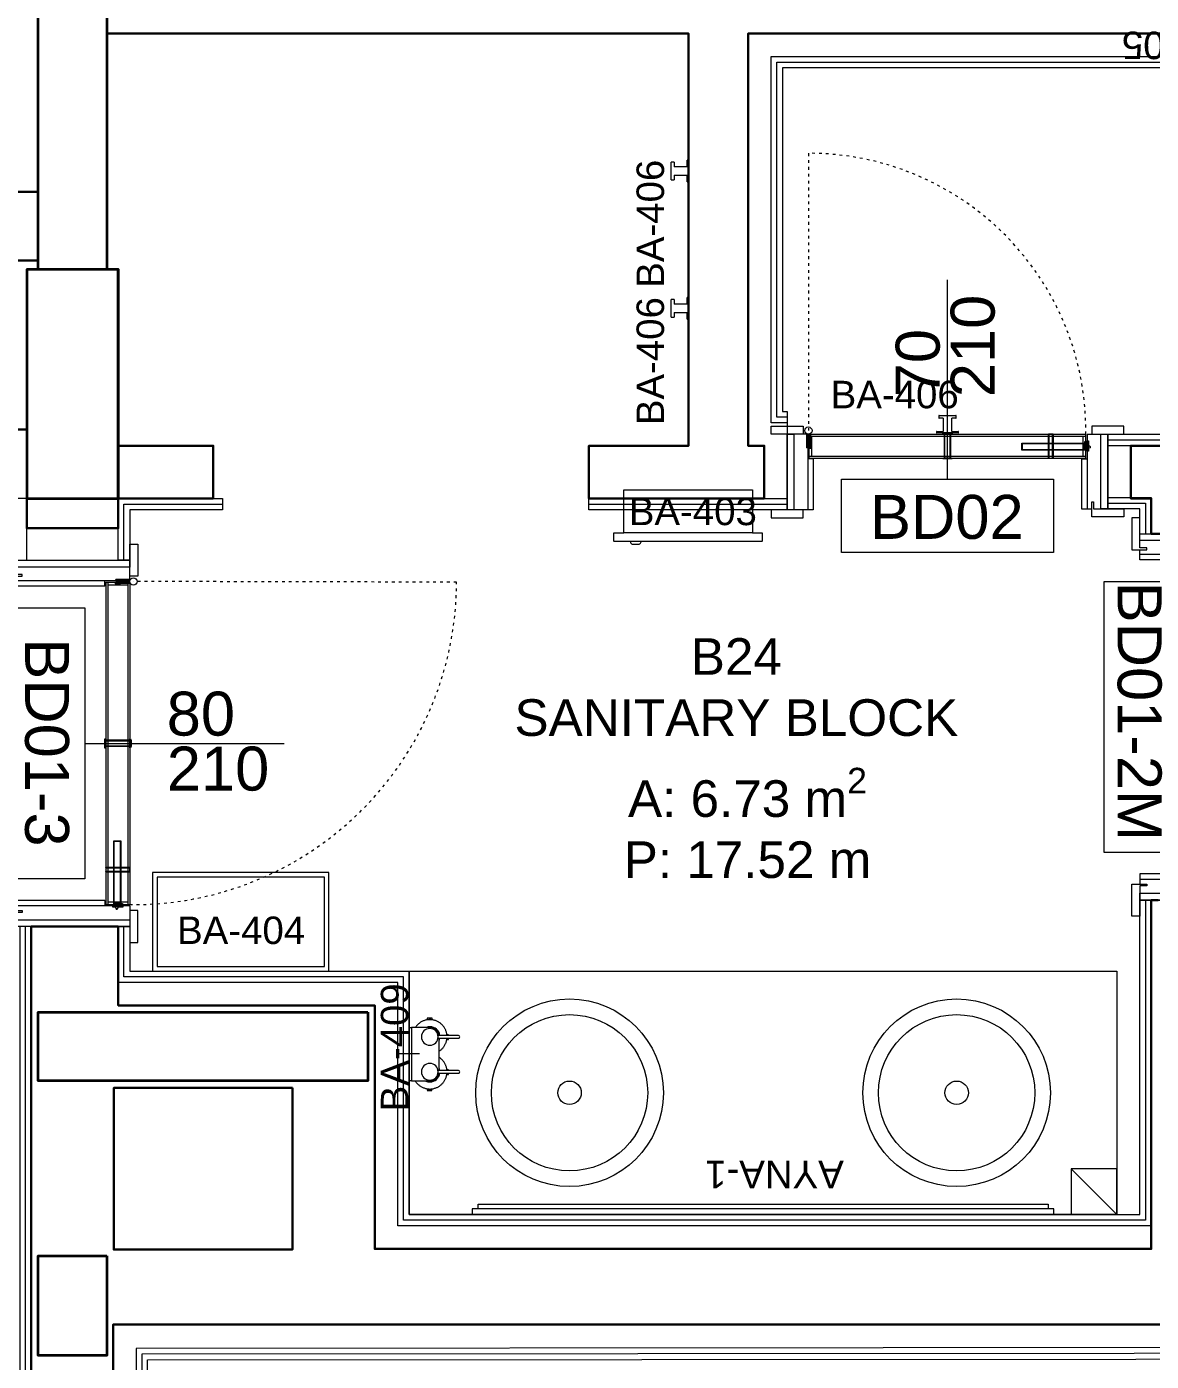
# Model space of a CAD drawing. Header units: centimetres. Extents: x 118932 to 154602, y -32682 to -23521.
# Drawn here: x 129452.3 to 129697.8, y -30364.8 to -30073.3 of the extents above; entities that cross this region are included whole.
import ezdxf

# ---------------------------------------------------------------- set-up
doc = ezdxf.new("R2010")
doc.units = ezdxf.units.CM
doc.header["$LTSCALE"] = 50
doc.header["$MEASUREMENT"] = 0
doc.linetypes.add('ACAD_ISO03W100', pattern=[30, 12, -18])
doc.linetypes.add('Dash', pattern=[6.35, 3.175, -3.175])
for name, color, linetype, lineweight, true_color in [('GEN_00_BL_Yazı', 7, 'Continuous', 0, 0x4f5250), ('GEN_00_BL_Ölçü Dış', 7, 'Continuous', 5, 0x766a5e), ('GEN_01_TA_Kolon', 7, 'Continuous', 35, 0xd05d28), ('GEN_02_TF_Islak Hacim', 7, 'Continuous', 5, 0x007cb0), ('GEN_02_TF_Kapı', 7, 'Continuous', 9, 0x4a3526), ('GEN_02_TF_Mobilya', 7, 'Continuous', 5, 0x745e3d), ('GEN_05_ML_Ahşap', 7, 'Continuous', 9, 0x745e3d), ('GEN_05_ML_Alçıpan_giydirme', 7, 'Continuous', 18, 0x7ebab5), ('GEN_06_GR_İnce', 7, 'Continuous', 13, 0xb0b0a9), ('KALACAK DUVARLAR', 7, 'Continuous', 30, 0x005387)]:
    doc.layers.add(name, color=color, linetype=linetype, lineweight=lineweight, true_color=true_color)
doc.styles.add('ARIAL', font='arial.ttf')
doc.styles.add('arial_1_18', font='arial.ttf', dxfattribs={"height": 0.2})
doc.styles.add('Arial_6', font='arial.ttf', dxfattribs={"height": 59.5325})

# ---------------------------------------------------------------- blocks, each defined once
blk = doc.blocks.new('LEVEL -1_B BLOK_KOLON')
at = {"layer": 'GEN_01_TA_Kolon', "flags": 128}
for points, elevation in [([(55336.92, 7536.18), (55336.92, 7365.18), (55321.92, 7365.18), (55321.92, 7536.18)], 0), ([(55339.41, 7315.18), (55339.41, 7365.18), (55319.41, 7365.18), (55319.41, 7315.18), (55339.41, 7315.18), (55339.41, 7365.18), (55319.41, 7365.18), (55319.41, 7315.18)], 0), ([(55339.42, 7315.18), (55339.42, 7365.18), (55319.42, 7365.18), (55319.42, 7315.18)], 0), ([(55393.91, 7202.97), (55393.91, 7187.97), (55321.91, 7187.97), (55321.91, 7202.97)], 0), ([(55336.91, 7149.81), (55336.89, 7128.01), (55321.91, 7128.01), (55321.91, 7149.81)], -0.19)]:
    blk.add_lwpolyline(points, close=True, dxfattribs=dict(at, elevation=elevation))
blk = doc.blocks.new('PP_Level-1_Bblok_YeniDuvarlar')
at = {"layer": 'GEN_05_ML_Alçıpan_giydirme', "elevation": 0}
for points in [[(2421.54, 512.71), (2418.04, 512.71), (2418.04, 592.71), (2584.04, 592.71), (2584.04, 507.7), (2491.54, 507.7)], [(2275.54, 402.7), (2278.04, 402.7), (2278.04, 393), (2339.04, 393), (2339.04, 339.84), (2498.54, 339.84), (2498.54, 408.49), (2516.54, 408.49)], [(2516.54, 488.3), (2498.54, 488.49), (2498.54, 493.91), (2491.54, 493.91), (2491.54, 510.2), (2581.54, 510.2)], [(2581.54, 590.21), (2420.54, 590.21), (2420.54, 515.21), (2421.54, 515.21), (2421.54, 493.71), (2378.29, 493.71), (2378.29, 496.21)], [(2421.54, 513.96), (2419.29, 513.96), (2419.29, 591.46), (2582.79, 591.46), (2582.79, 508.95), (2491.54, 508.95)], [(2255.55, 482.7), (2255.55, 496.21), (1562.06, 496.21), (1562.06, 441.23), (1457.07, 441.24), (1457.07, 494.71), (1340.54, 494.71)], [(2298.29, 496.21), (2298.29, 493.71), (2278.04, 493.71), (2278.04, 482.7), (2275.54, 482.7)], [(2275.54, 482.7), (2275.54, 496.21), (2298.29, 496.21)], [(2378.29, 496.21), (2421.54, 496.21)], [(2491.54, 496.41), (2501.04, 496.41), (2501.04, 488.49)], [(2276.79, 482.7), (2276.79, 494.96), (2298.29, 494.96)], [(2378.29, 494.96), (2421.54, 494.96)], [(2491.54, 495.16), (2499.79, 495.16), (2499.79, 488.49)], [(2501.04, 408.49), (2501.04, 337.34), (2336.54, 337.34), (2336.54, 390.5), (2275.54, 390.5), (2275.54, 402.7)], [(2499.79, 408.49), (2499.79, 338.59), (2337.79, 338.59), (2337.79, 391.75), (2276.79, 391.75), (2276.79, 402.7)], [(2256.54, 402.7), (2254.04, 402.7), (2254.04, 180.75), (2281.99, 180.75), (2281.95, 308.07), (2605.55, 308.34)], [(2605.55, 309.59), (2280.7, 309.32), (2280.74, 182), (2255.29, 182), (2255.29, 402.7)], [(2605.55, 310.84), (2279.45, 310.57), (2279.49, 183.25), (2256.54, 183.25), (2256.54, 402.7)]]:
    blk.add_lwpolyline(points, dxfattribs=at)
blk = doc.blocks.new('KALACAK DUVALAR LEVEL -1 B BLOK')
at = {"layer": 'KALACAK DUVARLAR', "flags": 128}
for points in [[(516.57, 320.98), (643.56, 320.98), (643.56, 230.98), (621.81, 230.98), (621.81, 219.48), (657.45, 219.48), (660.06, 219.48), (660.06, 230.98), (657.45, 230.98), (656.56, 230.98), (656.56, 320.98), (847.56, 320.98), (847.56, 315.98), (862.56, 315.98), (862.56, 322.48)], [(847.56, 235.98), (847.56, 230.98), (743.67, 230.98), (740.06, 230.98), (740.06, 219.48), (743.67, 219.48), (744.56, 219.48), (744.56, 217.59), (744.56, 211.77), (757.56, 211.77), (757.56, 217.59), (757.56, 219.48), (847.56, 219.48)], [(519.06, 230.98), (539.81, 230.98), (539.81, 219.48), (519.06, 219.48), (519.06, 212.98), (499.07, 212.98), (499.07, 219.48)], [(746.06, 131.77), (744.56, 131.77), (744.56, 129.87), (744.56, 55.61), (575.06, 55.61), (575.06, 108.77), (519.06, 108.77), (519.06, 125.98), (500.06, 125.98), (500.06, 118.87), (500.06, 12.21), (500.11, -43.48), (518.04, -43.48), (517.97, 39.11), (849.06, 39.11)]]:
    blk.add_lwpolyline(points, dxfattribs=at)
at = {"layer": 'KALACAK DUVARLAR'}
for points in [[(479.28, 286.46), (501.57, 286.46)], [(499.07, 234.56), (409.36, 234.56), (409.36, 271.46), (501.57, 271.46)]]:
    blk.add_lwpolyline(points, dxfattribs=at)
blk.add_lwpolyline([(557.06, 90.77), (518.06, 90.77), (518.06, 55.47), (557.06, 55.47)], close=True, dxfattribs=at)
blk = doc.blocks.new('BA 403')
at = {"layer": 'GEN_02_TF_Islak Hacim'}
for p, q in [((-11.27, -1.56), (-11.27, 2.06)), ((-11.19, 2.14), (-9.37, 2.14)), ((-9.37, 2.14), (-9.37, 0)), ((-11.91, -3.34), (-11.91, -1.91)), ((-11.27, -3.69), (-11.27, -1.56)), ((-9.37, -28.1), (-9.37, 0)), ((-11.27, -30.16), (-11.27, -3.69)), ((-9.37, -28.1), (-9.37, -30.24)), ((-9.37, -30.24), (-11.19, -30.24))]:
    blk.add_line(p, q, dxfattribs=at)
at = {"layer": 'GEN_02_TF_Islak Hacim', "linetype": 'Dash', "lineweight": 5}
for p, q in [((-9.37, 0), (0, 0)), ((0, 0), (0, -28.1)), ((0, -28.1), (-9.37, -28.1))]:
    blk.add_line(p, q, dxfattribs=at)
at = {"layer": 'GEN_02_TF_Islak Hacim'}
for centre, radius, start, end in [((-11.19, 2.06), 0.0813, 90, 180), ((-11.83, -1.91), 0.08, 114.0212, 180), ((-11.29, -2.08), 0.614, 97.2939, 157.3604), ((-11.36, -1.56), 0.0879, 0, 97.2939), ((-11.83, -3.34), 0.08, 180, 245.9788), ((-11.29, -3.17), 0.614, 202.6396, 262.7061), ((-11.36, -3.69), 0.0879, 262.7061, 0), ((-11.19, -30.16), 0.0813, 180, 270)]:
    blk.add_arc(centre, radius, start, end, dxfattribs=at)
at = {"layer": 'GEN_00_BL_Yazı', "insert": (-1.72, -1.12), "char_height": 6, "width": 26.5421, "attachment_point": 1, "rotation": 270, "style": 'Arial_6'}
blk.add_mtext('BA-403', dxfattribs=at)
blk = doc.blocks.new('BA 406 HOOK')
at = {"layer": 'GEN_02_TF_Islak Hacim'}
for p, q in [((-2.38, 0), (-2.38, -0.32)), ((-2.38, 0), (2.38, 0)), ((-2.3, 0), (-2.38, 0)), ((2.38, 0), (2.3, 0)), ((2.38, -0.32), (2.38, 0)), ((-2.38, -0.32), (-2.3, -0.32)), ((-0.92, -0.32), (-2.38, -0.32)), ((-0.92, -0.32), (-0.92, -3.19)), ((0.92, -3.19), (0.92, -0.32)), ((2.38, -0.32), (0.92, -0.32)), ((2.3, -0.32), (2.38, -0.32)), ((-1.91, -3.19), (-1.91, -3.81)), ((-1.91, -3.19), (-0.92, -3.19)), ((-1.84, -3.19), (-1.91, -3.19)), ((-1.91, -3.81), (-1.84, -3.81)), ((1.9, -3.81), (-1.91, -3.81)), ((0.92, -3.19), (1.9, -3.19)), ((1.9, -3.19), (1.84, -3.19)), ((1.84, -3.81), (1.9, -3.81)), ((1.9, -3.81), (1.9, -3.19))]:
    blk.add_line(p, q, dxfattribs=at)
at = {"layer": 'GEN_00_BL_Yazı', "insert": (25.5, -11.38), "char_height": 6, "width": 26.5421, "attachment_point": 1, "rotation": 180, "style": 'Arial_6'}
blk.add_mtext('BA-406', dxfattribs=at)
blk = doc.blocks.new('BA 405 - BAG DISPANSER')
at = {"layer": 'GEN_02_TF_Islak Hacim'}
blk.add_hatch(color=256, dxfattribs=at).paths.add_polyline_path([(59602.97, -31835.91), (59602.97, -31835.47), (59593.41, -31835.47), (59593.41, -31835.91)])
at = {"layer": 'GEN_00_BL_Yazı'}
blk.add_line((59597.32, -31832.96), (59597.32, -31835.65), dxfattribs=at)
at = {"layer": 'GEN_02_TF_Islak Hacim'}
for p, q in [((59593.41, -31835.91), (59593.41, -31835.47)), ((59602.97, -31835.91), (59593.41, -31835.91)), ((59602.97, -31835.47), (59602.97, -31835.91))]:
    blk.add_line(p, q, dxfattribs=at)
at = {"layer": 'GEN_00_BL_Yazı', "insert": (59609.21, -31833.56), "char_height": 6, "width": 26.5421, "attachment_point": 1, "rotation": 180, "style": 'Arial_6'}
blk.add_mtext('BA-405', dxfattribs=at)
blk = doc.blocks.new('02_Niv-1_dwg_A$C0AB8002B-15425198-LEVEL 0  - OVERALL')
at = {"layer": 'GEN_02_TF_Islak Hacim'}
for radius in [240, 200, 30]:
    blk.add_circle((0, 0), radius, dxfattribs=at)
blk = doc.blocks.new('ikili sbn')
at = {"layer": 'GEN_00_BL_Yazı'}
blk.add_line((-5.76, -1.77), (-5.76, 3.38), dxfattribs=at)
at = {"layer": 'GEN_02_TF_Islak Hacim'}
for p, q in [((-11.7, 0.01), (-11.7, -4.02)), ((0, -4.01), (0, 0.01)), ((-13.28, -2.88), (-13.32, -3.03)), ((-13.23, -2.74), (-13.28, -2.88)), ((-13.18, -2.6), (-13.23, -2.74)), ((-13.12, -2.46), (-13.18, -2.6)), ((-13.06, -2.33), (-13.12, -2.46)), ((-12.99, -2.19), (-13.06, -2.33)), ((-12.91, -2.06), (-12.99, -2.19)), ((-12.83, -1.94), (-12.91, -2.06)), ((-12.75, -1.81), (-12.83, -1.94)), ((-12.66, -1.69), (-12.75, -1.81)), ((-12.56, -1.58), (-12.66, -1.69)), ((-12.47, -1.46), (-12.56, -1.58)), ((-12.36, -1.35), (-12.47, -1.46)), ((-12.25, -1.25), (-12.36, -1.35)), ((-12.14, -1.15), (-12.25, -1.25)), ((-12.03, -1.05), (-12.14, -1.15)), ((-11.91, -0.96), (-12.03, -1.05)), ((-11.78, -0.88), (-11.91, -0.96)), ((-11.7, -0.82), (-11.78, -0.88)), ((0.1, -0.92), (0, -0.86)), ((0.22, -1.01), (0.1, -0.92)), ((0.33, -1.11), (0.22, -1.01)), ((0.45, -1.2), (0.33, -1.11)), ((0.56, -1.31), (0.45, -1.2)), ((0.66, -1.41), (0.56, -1.31)), ((0.76, -1.52), (0.66, -1.41)), ((0.86, -1.64), (0.76, -1.52)), ((0.95, -1.76), (0.86, -1.64)), ((1.04, -1.88), (0.95, -1.76)), ((1.12, -2), (1.04, -1.88)), ((1.2, -2.13), (1.12, -2)), ((1.27, -2.26), (1.2, -2.13)), ((1.34, -2.4), (1.27, -2.26)), ((1.4, -2.54), (1.34, -2.4)), ((1.45, -2.67), (1.4, -2.54)), ((1.5, -2.82), (1.45, -2.67)), ((1.55, -2.96), (1.5, -2.82)), ((-13.75, -3.45), (-13.75, -4.45)), ((-13.75, -4.45), (-13.39, -4.45)), ((-13.56, -3.44), (-13.73, -3.44)), ((-13.73, -3.44), (-13.73, -4.44)), ((-13.73, -4.44), (-13.56, -4.44)), ((-13.56, -4.44), (-13.56, -3.44)), ((-13.38, -3.45), (-13.56, -3.45)), ((-13.44, -3.76), (-13.45, -3.91)), ((-13.45, -3.91), (-13.45, -4)), ((-13.45, -4), (-13.45, -4.15)), ((-13.45, -4.15), (-13.44, -4.3)), ((-13.43, -3.62), (-13.44, -3.76)), ((-13.44, -4.3), (-13.42, -4.44)), ((-13.41, -3.47), (-13.43, -3.62)), ((-13.42, -4.44), (-13.4, -4.59)), ((-13.39, -3.32), (-13.41, -3.47)), ((-13.4, -4.59), (-13.38, -4.74)), ((-13.36, -3.17), (-13.39, -3.32)), ((-13.38, -4.74), (-13.34, -4.89)), ((-13.32, -3.03), (-13.36, -3.17)), ((-13.34, -4.89), (-13.3, -5.03)), ((-13.3, -5.03), (-13.26, -5.18)), ((-13.26, -5.18), (-13.21, -5.32)), ((-13.21, -5.32), (-13.15, -5.46)), ((-13.15, -5.46), (-13.09, -5.59)), ((-13.09, -5.59), (-13.03, -5.73)), ((-13.03, -5.73), (-12.95, -5.86)), ((1.16, -5.93), (1.23, -5.8)), ((1.23, -5.8), (1.3, -5.67)), ((1.3, -5.67), (1.37, -5.53)), ((1.37, -5.53), (1.43, -5.39)), ((1.43, -5.39), (1.48, -5.25)), ((1.48, -5.25), (1.53, -5.11)), ((1.53, -5.11), (1.57, -4.97)), ((1.59, -3.1), (1.55, -2.96)), ((1.57, -4.97), (1.6, -4.82)), ((1.62, -3.25), (1.59, -3.1)), ((1.6, -4.82), (1.63, -4.67)), ((1.65, -3.4), (1.62, -3.25)), ((2, -3.45), (1.62, -3.45)), ((1.63, -4.45), (1.76, -4.45)), ((1.63, -4.67), (1.66, -4.52)), ((1.67, -3.55), (1.65, -3.4)), ((1.66, -4.52), (1.68, -4.38)), ((1.68, -3.7), (1.67, -3.55)), ((1.69, -3.85), (1.68, -3.7)), ((1.68, -4.38), (1.69, -4.23)), ((1.69, -4), (1.69, -3.85)), ((1.69, -4.08), (1.69, -4)), ((1.69, -4.23), (1.69, -4.08)), ((1.76, -3.5), (1.76, -4.5)), ((2, -3.5), (1.76, -3.5)), ((1.76, -4.5), (2, -4.5)), ((2, -3.5), (2, -3.45)), ((2, -4.5), (2, -3.5)), ((-12.95, -5.86), (-12.88, -5.99)), ((-12.88, -5.99), (-12.8, -6.11)), ((-12.8, -6.11), (-12.71, -6.24)), ((-12.71, -6.24), (-12.62, -6.35)), ((-12.62, -6.35), (-12.52, -6.47)), ((-12.52, -6.47), (-12.42, -6.58)), ((-12.42, -6.58), (-12.31, -6.69)), ((-12.31, -6.69), (-12.2, -6.79)), ((-12.2, -6.79), (-12.09, -6.89)), ((-12.09, -6.89), (-11.97, -6.98)), ((-11.97, -6.98), (-11.85, -7.07)), ((-11.85, -7.07), (-11.73, -7.15)), ((-11.73, -7.15), (-11.6, -7.23)), ((-11.6, -7.23), (-11.47, -7.3)), ((-11.47, -7.3), (-11.33, -7.37)), ((-11.33, -7.37), (-11.2, -7.43)), ((-11.2, -7.43), (-11.06, -7.49)), ((-11.06, -7.49), (-10.92, -7.54)), ((-10.92, -7.54), (-10.78, -7.59)), ((-10.78, -7.59), (-10.63, -7.63)), ((-10.63, -7.63), (-10.48, -7.66)), ((-10.48, -7.66), (-10.34, -7.69)), ((-10.34, -7.69), (-10.19, -7.71)), ((-10.26, -7.7), (-10.26, -7.86)), ((-10.01, -7.86), (-10.26, -7.86)), ((-10.26, -7.86), (-10.26, -8.05)), ((-10.26, -8.05), (-10.01, -8.05)), ((-10.19, -7.71), (-10.04, -7.73)), ((-10.04, -7.73), (-10.01, -7.73)), ((-9.41, -6.02), (-2.35, -6.02)), ((-9.41, -7.73), (-9.29, -7.72)), ((-9.26, -7.86), (-9.41, -7.86)), ((-9.41, -8.05), (-9.26, -8.05)), ((-9.29, -7.72), (-9.14, -7.7)), ((-9.26, -7.86), (-9.26, -7.72)), ((-9.26, -8.05), (-9.26, -7.86)), ((-9.14, -7.7), (-8.99, -7.68)), ((-8.99, -7.68), (-8.85, -7.65)), ((-8.85, -7.65), (-8.7, -7.61)), ((-8.7, -7.61), (-8.56, -7.57)), ((-8.56, -7.57), (-8.42, -7.52)), ((-8.42, -7.52), (-8.28, -7.47)), ((-8.28, -7.47), (-8.14, -7.41)), ((-8.14, -7.41), (-8, -7.34)), ((-8, -7.34), (-7.87, -7.27)), ((-7.87, -7.27), (-7.74, -7.19)), ((-7.74, -7.19), (-7.62, -7.11)), ((-7.62, -7.11), (-7.49, -7.03)), ((-7.49, -7.03), (-7.37, -6.94)), ((-7.37, -6.94), (-7.26, -6.84)), ((-7.26, -6.84), (-7.15, -6.74)), ((-7.15, -6.74), (-7.04, -6.64)), ((-7.04, -6.64), (-6.93, -6.53)), ((-6.93, -6.53), (-6.84, -6.42)), ((-6.84, -6.42), (-6.74, -6.3)), ((-6.74, -6.3), (-6.65, -6.18)), ((-6.65, -6.18), (-6.57, -6.06)), ((-6.57, -6.06), (-6.54, -6.02)), ((-5.21, -6.02), (-5.15, -6.11)), ((-5.15, -6.11), (-5.06, -6.24)), ((-5.06, -6.24), (-4.97, -6.35)), ((-4.97, -6.35), (-4.87, -6.47)), ((-4.87, -6.47), (-4.77, -6.58)), ((-4.77, -6.58), (-4.67, -6.69)), ((-4.67, -6.69), (-4.56, -6.79)), ((-4.56, -6.79), (-4.44, -6.89)), ((-4.44, -6.89), (-4.33, -6.98)), ((-4.33, -6.98), (-4.21, -7.07)), ((-4.21, -7.07), (-4.08, -7.15)), ((-4.08, -7.15), (-3.95, -7.23)), ((-3.95, -7.23), (-3.82, -7.3)), ((-3.82, -7.3), (-3.69, -7.37)), ((-3.69, -7.37), (-3.55, -7.43)), ((-3.55, -7.43), (-3.41, -7.49)), ((-3.41, -7.49), (-3.27, -7.54)), ((-3.27, -7.54), (-3.13, -7.59)), ((-3.13, -7.59), (-2.99, -7.63)), ((-2.99, -7.63), (-2.84, -7.66)), ((-2.84, -7.66), (-2.69, -7.69)), ((-2.69, -7.69), (-2.54, -7.71)), ((-2.62, -7.67), (-2.62, -7.84)), ((-2.62, -7.84), (-2.62, -8.05)), ((-2.36, -7.84), (-2.62, -7.84)), ((-2.62, -8.05), (-2.36, -8.05)), ((-2.54, -7.71), (-2.4, -7.73)), ((-2.4, -7.73), (-2.34, -7.73)), ((-1.77, -7.73), (-1.65, -7.72)), ((-1.62, -7.84), (-1.77, -7.84)), ((-1.77, -8.05), (-1.62, -8.05)), ((-1.65, -7.72), (-1.5, -7.7)), ((-1.62, -7.84), (-1.62, -7.69)), ((-1.62, -8.05), (-1.62, -7.84)), ((-1.5, -7.7), (-1.35, -7.68)), ((-1.35, -7.68), (-1.2, -7.65)), ((-1.2, -7.65), (-1.06, -7.61)), ((-1.06, -7.61), (-0.91, -7.57)), ((-0.91, -7.57), (-0.77, -7.52)), ((-0.77, -7.52), (-0.63, -7.47)), ((-0.63, -7.47), (-0.49, -7.41)), ((-0.49, -7.41), (-0.36, -7.34)), ((-0.36, -7.34), (-0.23, -7.27)), ((-0.23, -7.27), (-0.1, -7.19)), ((-0.1, -7.19), (0.03, -7.11)), ((0.03, -7.11), (0.15, -7.03)), ((0.15, -7.03), (0.27, -6.94)), ((0.27, -6.94), (0.39, -6.84)), ((0.39, -6.84), (0.5, -6.74)), ((0.5, -6.74), (0.61, -6.64)), ((0.61, -6.64), (0.71, -6.53)), ((0.71, -6.53), (0.81, -6.42)), ((0.81, -6.42), (0.9, -6.3)), ((0.9, -6.3), (0.99, -6.18)), ((0.99, -6.18), (1.08, -6.06)), ((1.08, -6.06), (1.16, -5.93))]:
    blk.add_line(p, q, dxfattribs=at)
blk.add_lwpolyline([(0, 0.01), (-11.7, 0.01), (-11.7, 0.5), (0, 0.5)], close=True, dxfattribs=at)
for points in [[(-10.01, -5.79), (-10.01, -10.23, 1.037151), (-9.41, -10.23), (-9.41, -5.79)], [(-2.36, -5.79), (-2.36, -10.23, 1.037151), (-1.77, -10.23), (-1.77, -5.79)]]:
    blk.add_lwpolyline(points, format="xyb", dxfattribs=at)
for centre, radius, start, end in [((-9.7, -4), 1.82, 0, 180), ((-2.06, -4), 1.82, 0, 180), ((-9.7, -4), 2.2, 156.7633, 180), ((-9.7, -4), 2.2, 180, 261.9501), ((-9.7, -4.02), 2, 180, 261.1452), ((-9.7, -4), 1.82, 180, 0), ((-2.06, -4), 1.82, 180, 0), ((-2, -4.01), 2, 277.1261, 0), ((-2.06, -4), 2.2, 277.8672, 0), ((-2.06, -4), 2.2, 0, 20.0549), ((-9.7, -4), 2.2, 277.5263, 292.0167), ((-2.06, -4), 2.2, 247.9833, 262.1328)]:
    blk.add_arc(centre, radius, start, end, dxfattribs=at)
at = {"layer": 'GEN_00_BL_Yazı', "insert": (-18.33, 0.61), "char_height": 6, "width": 33.1384, "attachment_point": 7, "style": 'Arial_6'}
blk.add_mtext('BA-409', dxfattribs=at)
blk = doc.blocks.new('AYNA-1')
at = {"layer": 'GEN_02_TF_Mobilya'}
blk.add_lwpolyline([(12.62, 1.25), (-114.38, 1.23), (-114.38, -0.02), (12.62, 0)], close=True, dxfattribs=at)
blk.add_lwpolyline([(-113.11, 1.23), (-113.11, 2.21), (11.35, 2.23), (11.35, 1.25)], dxfattribs=at)
at = {"layer": 'GEN_00_BL_Yazı', "insert": (-33.26, 11.72), "char_height": 6, "width": 33.1384, "attachment_point": 7, "rotation": 180, "style": 'Arial_6'}
blk.add_mtext('AYNA-1', dxfattribs=at)
blk = doc.blocks.new('trash box')
at = {"layer": 'GEN_02_TF_Islak Hacim'}
for points in [[(41832.45, -30150.66), (41793.95, -30150.66), (41793.95, -30172.16), (41832.45, -30172.16)], [(41831.45, -30151.66), (41794.95, -30151.66), (41794.95, -30171.16), (41831.45, -30171.16)]]:
    blk.add_lwpolyline(points, close=True, dxfattribs=at)
at = {"layer": 'GEN_00_BL_Yazı', "insert": (41799.29, -30166.34), "char_height": 6, "width": 33.1384, "attachment_point": 7, "style": 'Arial_6'}
blk.add_mtext('BA-404', dxfattribs=at)
blk = doc.blocks.new('LEVEL -1 ISLAK HACİM')
at = {"layer": 'GEN_02_TF_Islak Hacim', "elevation": 0}
blk.add_lwpolyline([(9458.25, -1818.8), (9612.75, -1818.8), (9612.75, -1871.96), (9458.25, -1871.96)], close=True, dxfattribs=at)
for name, p in [('BA 405 - BAG DISPANSER', (-49967.44, 30213.88, 0)), ('trash box', (-32391.71, 28353.35, 0)), ('AYNA-1', (9586.38, -1871.95, 0))]:
    blk.add_blockref(name, p)
for name, p, rotation in [('BA 406 HOOK', (9519.25, -1644.1, 0), 270), ('BA 406 HOOK', (9519.25, -1674.1, 0), 270), ('BA 406 HOOK', (9575.75, -1701.3, 0), 180), ('BA 403', (9505.07, -1713.72, 0), 90), ('ikili sbn', (9458.75, -1831.11, 0), 90)]:
    blk.add_blockref(name, p, dxfattribs=dict(rotation=rotation))
at = {"xscale": 0.08530790398004887, "yscale": 0.08530790398004887, "zscale": 0.08530790398004887, "rotation": 328.1571176887917}
for p in [(9493.25, -1845.38, 0), (9577.75, -1845.38, 0)]:
    blk.add_blockref('02_Niv-1_dwg_A$C0AB8002B-15425198-LEVEL 0  - OVERALL', p, dxfattribs=at)
blk = doc.blocks.new('10X10 YER SÜZGECI')
at = {"layer": 'GEN_02_TF_Islak Hacim'}
blk.add_line((79379.38, -32867.31), (79369.38, -32877.31), dxfattribs=at)
blk.add_lwpolyline([(79369.38, -32877.31), (79379.38, -32877.31), (79379.38, -32867.31), (79369.38, -32867.31)], close=True, dxfattribs=at)
blk = doc.blocks.new('level -1 süzgeçler')
at = {"rotation": 270.0320546401692}
blk.add_blockref('10X10 YER SÜZGECI', (33399.97, 79015.17, 0), dxfattribs=at)
blk = doc.blocks.new('BD01-2M')
at = {"layer": 'GEN_02_TF_Kapı'}
for p, q in [((4.5, 0), (0, 0)), ((4.2, 0.14), (4.2, -3)), ((4.5, 0.01), (4.5, -3)), ((4.5, 0), (4.5, -18)), ((4.8, 0.01), (4.8, -3)), ((4.8, 0), (75.2, 0)), ((4.8, -5.2), (4.8, 0)), ((5.1, 0.14), (5.1, -3)), ((39.31, 0), (39.31, -5.2, 0)), ((40.7, 0), (40.7, -5.2, 0)), ((67.07, 0), (67.07, -5.2, 0)), ((68.07, 0), (68.07, -5.2, 0)), ((75.2, -5.2), (75.2, 0)), ((75.5, 0), (75.5, -18)), ((75.5, 0), (80, 0)), ((4.82, -2.6), (4.5, -2.26)), ((4.82, -2.6), (4.5, -2.26)), ((4.82, -2.6), (4.5, -3.01)), ((4.8, -0.4), (75.2, -0.4)), ((4.8, -2.54), (4.8, -2.12)), ((4.8, -2.55), (4.82, -2.55)), ((4.8, -2.65), (4.8, -2.55)), ((4.8, -2.65), (4.82, -2.65)), ((4.8, -3.08), (4.8, -2.66)), ((4.82, -2.1), (5.18, -2.1)), ((4.82, -2.45), (4.82, -2.55)), ((4.82, -2.45), (4.93, -2.45)), ((4.82, -2.65), (4.82, -2.55)), ((4.82, -2.65), (4.82, -2.75)), ((4.82, -2.75), (4.93, -2.75)), ((4.93, -2.12), (4.93, -3.08)), ((4.93, -2.45), (4.93, -2.75)), ((5.2, -2.12), (5.2, -3.08)), ((5.4, -4.8), (5.4, -0.4)), ((74.6, -4.8), (74.6, -0.4)), ((74.8, -2.12), (74.8, -3.08)), ((75.18, -2.1), (74.82, -2.1)), ((74.82, -2.12), (74.82, -3.08)), ((75.18, -2.12), (74.82, -2.12)), ((75.07, -2.12), (75.07, -3.08)), ((75.18, -2.45), (75.07, -2.45)), ((75.07, -2.45), (75.07, -2.75)), ((75.18, -2.75), (75.07, -2.75)), ((75.18, -2.54), (75.18, -2.12)), ((75.18, -2.6), (75.5, -2.26)), ((75.18, -2.6), (75.5, -2.26)), ((75.18, -2.45), (75.18, -2.55)), ((75.18, -2.54), (75.2, -2.54)), ((75.2, -2.55), (75.18, -2.55)), ((75.18, -2.65), (75.18, -2.55)), ((75.18, -2.6), (75.5, -3.01)), ((75.18, -2.65), (75.18, -2.75)), ((75.2, -2.65), (75.18, -2.65)), ((75.18, -3.08), (75.18, -2.66)), ((75.18, -2.66), (75.2, -2.66)), ((75.2, -2.06), (75.2, -3.11)), ((76.2, -2.73), (75.2, -2.06)), ((75.2, -2.54), (75.2, -2.12)), ((75.2, -2.65), (75.2, -2.55)), ((75.2, -3.08), (75.2, -2.66)), ((75.7, -1.47), (75.8, -1.47)), ((75.8, -1.47), (75.8, -2.46)), ((76.2, -2.99), (76.2, -2.73)), ((4.5, -3), (4.2, -3)), ((5.7, -5.4), (4.5, -5.4)), ((5.1, -3), (4.8, -3)), ((4.8, -4.8), (75.2, -4.8)), ((4.8, -5.2), (75.2, -5.2)), ((5.18, -3.1), (4.82, -3.1)), ((5.7, -5.4), (5.7, -18)), ((39.41, -5.2), (40.6, -5.2)), ((74.3, -5.4), (74.3, -18)), ((74.3, -5.4), (75.5, -5.4)), ((74.82, -3.08), (75.18, -3.08)), ((74.82, -3.1), (75.18, -3.1)), ((76.2, -2.99), (75.2, -3.11)), ((75.2, -3.11), (75.2, -2.99)), ((75.8, -3.69), (75.7, -3.69)), ((75.8, -3.04), (75.8, -3.69)), ((3.5, -16.5), (3.1, -16.5)), ((3.1, -16.5), (3.1, -18)), ((3.5, -18), (3.5, -16.5)), ((76.5, -18), (76.5, -16.5)), ((76.5, -16.5), (76.9, -16.5)), ((76.9, -16.5), (76.9, -18)), ((3.1, -18), (0, -18)), ((5.7, -18), (3.5, -18)), ((74.3, -18), (76.5, -18))]:
    blk.add_line(p, q, dxfattribs=at)
at = {"layer": 'GEN_02_TF_Kapı', "linetype": 'ACAD_ISO03W100', "ltscale": 0.001}
blk.add_lwpolyline([(75.2, 0, 0.416899), (4.8, 71.35), (4.65, 0.8)], format="xyb", dxfattribs=at)
at = {"layer": 'GEN_02_TF_Kapı'}
for points in [[(3.5, 0), (-3.5, 0), (-3.5, 1.75), (3.5, 1.75)], [(0, 0), (1.5, 0), (1.5, -18), (0, -18)], [(41, 0), (39, 0), (39, 0.2), (39.4, 0.3), (40.6, 0.3), (41, 0.2)], [(39.41, 0), (39.31, 0), (39.31, -5.2), (39.41, -5.2)], [(40.6, -5.2), (39.4, -5.2), (39.4, 0), (40.6, 0)], [(40.6, 0), (40.7, 0), (40.7, -5.2), (40.6, -5.2)], [(67.17, 0), (67.07, 0), (67.07, -5.2), (67.17, -5.2)], [(67.07, 0), (67.17, 0), (67.17, -5.2), (67.07, -5.2)], [(67.17, -5.2), (67.97, -5.2), (67.97, 0), (67.17, 0)], [(67.97, 0), (68.07, 0), (68.07, -5.2), (67.97, -5.2)], [(68.07, 0), (67.97, 0), (67.97, -5.2), (68.07, -5.2)], [(76.5, 0), (83.5, 0), (83.5, 1.75), (76.5, 1.75)], [(78.5, 0), (80, 0), (80, -18), (78.5, -18)], [(61.25, -1.95), (75.1, -1.95), (75.1, -3.47), (61.25, -3.47)], [(61.35, -2.05), (75, -2.05), (75, -3.37), (61.35, -3.37)], [(75.2, -3.47), (75, -3.47), (75, -1.55), (75.2, -1.55)], [(75.7, -3.69), (75.5, -3.69), (75.5, -1.47), (75.7, -1.47)], [(41.01, -5.4), (39.01, -5.4), (39.01, -5.2), (41.01, -5.2)]]:
    blk.add_lwpolyline(points, close=True, dxfattribs=at)
for points in [[(4.8, -2.54), (4.82, -2.54), (4.82, -2.12), (5.18, -2.12), (5.18, -3.08), (4.82, -3.08), (4.82, -2.66), (4.8, -2.66)], [(3.1, -18), (-3.5, -18), (-3.5, -19.75), (3.5, -19.75), (3.5, -18)], [(76.9, -18), (83.5, -18), (83.5, -19.75), (76.5, -19.75), (76.5, -18)]]:
    blk.add_lwpolyline(points, dxfattribs=at)
blk.add_circle((4.65, 0.8), 0.8, dxfattribs=at)
for centre, start, end in [((4.82, -2.12), 91.5433, 178.4567), ((5.18, -2.12), 1.5433, 88.4567), ((74.82, -2.12), 91.5433, 178.4567), ((75.18, -2.12), 1.5433, 88.4567), ((4.82, -3.08), 181.5433, 268.4567), ((5.18, -3.08), 271.5433, 358.4567), ((74.82, -3.08), 181.5433, 268.4567), ((75.18, -3.08), 271.5433, 358.4567)]:
    blk.add_arc(centre, 0.0206, start, end, dxfattribs=at)
at = {"layer": 'GEN_05_ML_Ahşap'}
blk.add_lwpolyline([(40, -9.81), (40, 33.75)], dxfattribs=at)
blk.add_lwpolyline([(69.59, -25.81), (10.41, -25.81), (10.41, -9.81), (69.59, -9.81)], close=True, dxfattribs=at)
at = {"layer": 'GEN_00_BL_Yazı', "char_height": 9.6, "attachment_point": 7, "rotation": 90, "style": 'arial_1_18'}
for s, insert in [('\\A1;210', (50.44, 8.09)), ('\\A1;80', (38.44, 8.07))]:
    blk.add_mtext_dynamic_manual_height_columns(s, width=2834.1518, gutter_width=1500, heights=[310.23], dxfattribs=dict(at, insert=insert))
at = {"layer": 'GEN_00_BL_Yazı', "insert": (67.12, -22.98), "char_height": 9.6, "attachment_point": 9, "style": 'arial_1_18'}
blk.add_mtext_dynamic_manual_height_columns('\\A1;BD01-2M', width=2834.1518, gutter_width=1500, heights=[310.23], dxfattribs=at)
blk = doc.blocks.new('BD02')
at = {"layer": 'GEN_02_TF_Kapı'}
for p, q in [((4.2, 0.14), (4.2, -3)), ((4.5, 0.01), (4.5, -3)), ((4.8, 0.01), (4.8, -3)), ((4.8, 0), (65.2, 0)), ((5.1, 0.14), (5.1, -3)), ((34.31, 0), (34.31, -5.2, 0)), ((35.7, 0), (35.7, -5.2, 0)), ((57.07, 0), (57.07, -5.2, 0)), ((58.07, 0), (58.07, -5.2, 0)), ((65.2, -5.2), (65.2, 0)), ((65.5, 0), (65.5, -16.29)), ((65.5, 0), (70, 0)), ((4.5, 0), (0, 0)), ((4.5, 0), (4.5, -16.5)), ((4.82, -2.6), (4.5, -2.26)), ((4.82, -2.6), (4.5, -2.26)), ((4.82, -2.6), (4.5, -3.01)), ((4.8, -5.2), (4.8, 0)), ((4.8, -0.4), (65.2, -0.4)), ((4.8, -2.54), (4.8, -2.12)), ((4.8, -2.55), (4.82, -2.55)), ((4.8, -2.65), (4.8, -2.55)), ((4.8, -2.65), (4.82, -2.65)), ((4.8, -3.08), (4.8, -2.66)), ((4.82, -2.1), (5.18, -2.1)), ((4.82, -2.45), (4.82, -2.55)), ((4.82, -2.45), (4.93, -2.45)), ((4.82, -2.65), (4.82, -2.55)), ((4.82, -2.65), (4.82, -2.75)), ((4.82, -2.75), (4.93, -2.75)), ((4.93, -2.12), (4.93, -3.08)), ((4.93, -2.45), (4.93, -2.75)), ((5.2, -2.12), (5.2, -3.08)), ((5.4, -4.8), (5.4, -0.4)), ((64.6, -4.8), (64.6, -0.4)), ((64.8, -2.12), (64.8, -3.08)), ((65.18, -2.1), (64.82, -2.1)), ((64.82, -2.12), (64.82, -3.08)), ((65.18, -2.12), (64.82, -2.12)), ((65.07, -2.12), (65.07, -3.08)), ((65.18, -2.45), (65.07, -2.45)), ((65.07, -2.45), (65.07, -2.75)), ((65.18, -2.75), (65.07, -2.75)), ((65.18, -2.54), (65.18, -2.12)), ((65.18, -2.6), (65.5, -2.26)), ((65.18, -2.6), (65.5, -2.26)), ((65.18, -2.45), (65.18, -2.55)), ((65.18, -2.54), (65.2, -2.54)), ((65.2, -2.55), (65.18, -2.55)), ((65.18, -2.65), (65.18, -2.55)), ((65.18, -2.6), (65.5, -3.01)), ((65.18, -2.65), (65.18, -2.75)), ((65.2, -2.65), (65.18, -2.65)), ((65.18, -3.08), (65.18, -2.66)), ((65.18, -2.66), (65.2, -2.66)), ((65.2, -2.06), (65.2, -3.11)), ((66.2, -2.73), (65.2, -2.06)), ((65.2, -2.54), (65.2, -2.12)), ((65.2, -2.65), (65.2, -2.55)), ((65.2, -3.08), (65.2, -2.66)), ((65.7, -1.47), (65.8, -1.47)), ((65.8, -1.47), (65.8, -2.46)), ((66.2, -2.99), (66.2, -2.73)), ((4.5, -3), (4.2, -3)), ((5.7, -5.4), (4.5, -5.4)), ((5.1, -3), (4.8, -3)), ((4.8, -4.8), (65.2, -4.8)), ((4.8, -5.2), (65.2, -5.2)), ((5.18, -3.1), (4.82, -3.1)), ((5.7, -5.4), (5.7, -16.5)), ((34.41, -5.2), (35.6, -5.2)), ((64.3, -5.4), (64.3, -16.29)), ((64.3, -5.4), (65.5, -5.4)), ((64.82, -3.08), (65.18, -3.08)), ((64.82, -3.1), (65.18, -3.1)), ((66.2, -2.99), (65.2, -3.11)), ((65.2, -3.11), (65.2, -2.99)), ((65.8, -3.69), (65.7, -3.69)), ((65.8, -3.04), (65.8, -3.69)), ((3.1, -16.5), (0, -16.5)), ((3.5, -16.5), (3.1, -16.5)), ((3.1, -16.5), (3.1, -16.5)), ((5.7, -16.5), (3.5, -16.5)), ((3.5, -16.5), (3.5, -16.5)), ((64.3, -16.29), (66.5, -16.29)), ((66.5, -16.29), (66.5, -14.79)), ((66.5, -14.79), (66.9, -14.79)), ((66.9, -14.79), (66.9, -16.29))]:
    blk.add_line(p, q, dxfattribs=at)
at = {"layer": 'GEN_02_TF_Kapı', "linetype": 'ACAD_ISO03W100', "ltscale": 0.001}
blk.add_lwpolyline([(65.2, 0, 0.418088), (4.65, 61.36), (4.65, 0.8)], format="xyb", dxfattribs=at)
at = {"layer": 'GEN_02_TF_Kapı'}
for points in [[(3.5, 0), (-3.5, 0), (-3.5, 1.75), (3.5, 1.75)], [(36, 0), (34, 0), (34, 0.2), (34.4, 0.3), (35.6, 0.3), (36, 0.2)], [(34.41, 0), (34.31, 0), (34.31, -5.2), (34.41, -5.2)], [(35.6, -5.2), (34.4, -5.2), (34.4, 0), (35.6, 0)], [(35.6, 0), (35.7, 0), (35.7, -5.2), (35.6, -5.2)], [(57.17, 0), (57.07, 0), (57.07, -5.2), (57.17, -5.2)], [(57.07, 0), (57.17, 0), (57.17, -5.2), (57.07, -5.2)], [(57.17, -5.2), (57.97, -5.2), (57.97, 0), (57.17, 0)], [(57.97, 0), (58.07, 0), (58.07, -5.2), (57.97, -5.2)], [(58.07, 0), (57.97, 0), (57.97, -5.2), (58.07, -5.2)], [(66.5, 0), (73.5, 0), (73.5, 1.75), (66.5, 1.75)], [(68.5, 0), (70, 0), (70, -16.29), (68.5, -16.29)], [(0, 0), (1.5, 0), (1.5, -16.5), (0, -16.5)], [(51.25, -1.95), (65.1, -1.95), (65.1, -3.47), (51.25, -3.47)], [(51.35, -2.05), (65, -2.05), (65, -3.37), (51.35, -3.37)], [(65.2, -3.47), (65, -3.47), (65, -1.55), (65.2, -1.55)], [(65.7, -3.69), (65.5, -3.69), (65.5, -1.47), (65.7, -1.47)], [(36.01, -5.4), (34.01, -5.4), (34.01, -5.2), (36.01, -5.2)]]:
    blk.add_lwpolyline(points, close=True, dxfattribs=at)
for points in [[(4.8, -2.54), (4.82, -2.54), (4.82, -2.12), (5.18, -2.12), (5.18, -3.08), (4.82, -3.08), (4.82, -2.66), (4.8, -2.66)], [(3.1, -16.5), (-3.5, -16.5), (-3.5, -18.25), (3.5, -18.25), (3.5, -16.5)], [(66.9, -16.29), (73.5, -16.29), (73.5, -18.04), (66.5, -18.04), (66.5, -16.29)]]:
    blk.add_lwpolyline(points, dxfattribs=at)
blk.add_circle((4.65, 0.8), 0.8, dxfattribs=at)
for centre, start, end in [((4.82, -2.12), 91.5433, 178.4567), ((5.18, -2.12), 1.5433, 88.4567), ((64.82, -2.12), 91.5433, 178.4567), ((65.18, -2.12), 1.5433, 88.4567), ((4.82, -3.08), 181.5433, 268.4567), ((5.18, -3.08), 271.5433, 358.4567), ((64.82, -3.08), 181.5433, 268.4567), ((65.18, -3.08), 271.5433, 358.4567)]:
    blk.add_arc(centre, 0.0206, start, end, dxfattribs=at)
at = {"layer": 'GEN_05_ML_Ahşap'}
blk.add_lwpolyline([(35, -9.81), (35, 33.75)], dxfattribs=at)
blk.add_lwpolyline([(58.15, -25.81), (11.85, -25.81), (11.85, -9.81), (58.15, -9.81)], close=True, dxfattribs=at)
at = {"layer": 'GEN_00_BL_Yazı', "char_height": 9.6, "attachment_point": 7, "rotation": 90, "style": 'arial_1_18'}
for s, insert in [('\\A1;210', (45.44, 8.09)), ('\\A1;70', (33.44, 8.07))]:
    blk.add_mtext_dynamic_manual_height_columns(s, width=2834.1518, gutter_width=1500, heights=[310.23], dxfattribs=dict(at, insert=insert))
at = {"layer": 'GEN_00_BL_Yazı', "insert": (51.64, -22.98), "char_height": 9.6, "attachment_point": 9, "style": 'arial_1_18'}
blk.add_mtext_dynamic_manual_height_columns('\\A1;BD02', width=2834.1518, gutter_width=1500, heights=[310.23], dxfattribs=at)
blk = doc.blocks.new('BD01-3')
at = {"layer": 'GEN_02_TF_Kapı'}
for p, q in [((4.2, 0.14), (4.2, -3)), ((4.5, 0.01), (4.5, -3)), ((4.8, 0.01), (4.8, -3)), ((5.1, 0.14), (5.1, -3)), ((39.31, 0), (39.31, -5.2, 0)), ((40.7, 0), (40.7, -5.2, 0)), ((67.07, 0), (67.07, -5.2, 0)), ((68.07, 0), (68.07, -5.2, 0)), ((75.5, 0), (75.5, -25, 0)), ((75.5, 0), (80, 0)), ((4.5, 0), (0, 0)), ((4.5, 0), (4.5, -25, 0)), ((4.82, -2.6), (4.5, -2.26)), ((4.82, -2.6), (4.5, -2.26)), ((4.82, -2.6), (4.5, -3.01)), ((4.8, 0), (75.2, 0)), ((4.8, -5.2), (4.8, 0)), ((4.8, -0.4), (75.2, -0.4)), ((4.8, -2.54), (4.8, -2.12)), ((4.8, -2.55), (4.82, -2.55)), ((4.8, -2.65), (4.8, -2.55)), ((4.8, -2.65), (4.82, -2.65)), ((4.8, -3.08), (4.8, -2.66)), ((4.82, -2.1), (5.18, -2.1)), ((4.82, -2.45), (4.82, -2.55)), ((4.82, -2.45), (4.93, -2.45)), ((4.82, -2.65), (4.82, -2.55)), ((4.82, -2.65), (4.82, -2.75)), ((4.82, -2.75), (4.93, -2.75)), ((4.93, -2.12), (4.93, -3.08)), ((4.93, -2.45), (4.93, -2.75)), ((5.2, -2.12), (5.2, -3.08)), ((5.4, -4.8), (5.4, -0.4)), ((74.6, -4.8), (74.6, -0.4)), ((74.8, -2.12), (74.8, -3.08)), ((75.18, -2.1), (74.82, -2.1)), ((74.82, -2.12), (74.82, -3.08)), ((75.18, -2.12), (74.82, -2.12)), ((75.07, -2.12), (75.07, -3.08)), ((75.18, -2.45), (75.07, -2.45)), ((75.07, -2.45), (75.07, -2.75)), ((75.18, -2.75), (75.07, -2.75)), ((75.18, -2.54), (75.18, -2.12)), ((75.18, -2.6), (75.5, -2.26)), ((75.18, -2.6), (75.5, -2.26)), ((75.18, -2.45), (75.18, -2.55)), ((75.18, -2.54), (75.2, -2.54)), ((75.2, -2.55), (75.18, -2.55)), ((75.18, -2.65), (75.18, -2.55)), ((75.18, -2.6), (75.5, -3.01)), ((75.18, -2.65), (75.18, -2.75)), ((75.2, -2.65), (75.18, -2.65)), ((75.18, -3.08), (75.18, -2.66)), ((75.18, -2.66), (75.2, -2.66)), ((75.2, -5.2), (75.2, 0)), ((75.2, -2.06), (75.2, -3.11)), ((76.2, -2.73), (75.2, -2.06)), ((75.2, -2.54), (75.2, -2.12)), ((75.2, -2.65), (75.2, -2.55)), ((75.2, -3.08), (75.2, -2.66)), ((75.7, -1.47), (75.8, -1.47)), ((75.8, -1.47), (75.8, -2.46)), ((76.2, -2.99), (76.2, -2.73)), ((4.5, -3), (4.2, -3)), ((5.7, -5.4), (4.5, -5.4)), ((5.1, -3), (4.8, -3)), ((4.8, -4.8), (75.2, -4.8)), ((4.8, -5.2), (75.2, -5.2)), ((5.18, -3.1), (4.82, -3.1)), ((5.7, -5.4), (5.7, -25, 0)), ((39.41, -5.2), (40.6, -5.2)), ((74.3, -5.4), (74.3, -25, 0)), ((74.3, -5.4), (75.5, -5.4)), ((74.82, -3.08), (75.18, -3.08)), ((74.82, -3.1), (75.18, -3.1)), ((76.2, -2.99), (75.2, -3.11)), ((75.2, -3.11), (75.2, -2.99)), ((75.8, -3.69), (75.7, -3.69)), ((75.8, -3.04), (75.8, -3.69)), ((3.1, -25, 0), (0, -25, 0)), ((3.5, -23.5, 0), (3.1, -23.5, 0)), ((3.1, -23.5, 0), (3.1, -25, 0)), ((3.5, -25, 0), (3.5, -23.5, 0)), ((5.7, -25, 0), (3.5, -25, 0)), ((74.3, -25, 0), (76.5, -25, 0)), ((76.5, -25, 0), (76.5, -23.5, 0)), ((76.5, -23.5, 0), (76.9, -23.5, 0)), ((76.9, -23.5, 0), (76.9, -25, 0))]:
    blk.add_line(p, q, dxfattribs=at)
at = {"layer": 'GEN_02_TF_Kapı', "linetype": 'ACAD_ISO03W100', "ltscale": 0.001}
blk.add_lwpolyline([(75.2, 0, 0.416899), (4.8, 71.35), (4.65, 0.8)], format="xyb", dxfattribs=at)
at = {"layer": 'GEN_02_TF_Kapı'}
for points in [[(3.5, 0), (-3.5, 0), (-3.5, 1.75), (3.5, 1.75)], [(41, 0), (39, 0), (39, 0.2), (39.4, 0.3), (40.6, 0.3), (41, 0.2)], [(39.41, 0), (39.31, 0), (39.31, -5.2), (39.41, -5.2)], [(40.6, -5.2), (39.4, -5.2), (39.4, 0), (40.6, 0)], [(40.6, 0), (40.7, 0), (40.7, -5.2), (40.6, -5.2)], [(67.17, 0), (67.07, 0), (67.07, -5.2), (67.17, -5.2)], [(67.07, 0), (67.17, 0), (67.17, -5.2), (67.07, -5.2)], [(67.17, -5.2), (67.97, -5.2), (67.97, 0), (67.17, 0)], [(67.97, 0), (68.07, 0), (68.07, -5.2), (67.97, -5.2)], [(68.07, 0), (67.97, 0), (67.97, -5.2), (68.07, -5.2)], [(76.5, 0), (83.5, 0), (83.5, 1.75), (76.5, 1.75)], [(78.5, 0), (80, 0), (80, -25), (78.5, -25)], [(0, 0), (1.5, 0), (1.5, -25), (0, -25)], [(61.25, -1.95), (75.1, -1.95), (75.1, -3.47), (61.25, -3.47)], [(61.35, -2.05), (75, -2.05), (75, -3.37), (61.35, -3.37)], [(75.2, -3.47), (75, -3.47), (75, -1.55), (75.2, -1.55)], [(75.7, -3.69), (75.5, -3.69), (75.5, -1.47), (75.7, -1.47)], [(41.01, -5.4), (39.01, -5.4), (39.01, -5.2), (41.01, -5.2)]]:
    blk.add_lwpolyline(points, close=True, dxfattribs=at)
blk.add_lwpolyline([(4.8, -2.54), (4.82, -2.54), (4.82, -2.12), (5.18, -2.12), (5.18, -3.08), (4.82, -3.08), (4.82, -2.66), (4.8, -2.66)], dxfattribs=at)
at = {"layer": 'GEN_02_TF_Kapı', "elevation": 0}
for points in [[(3.1, -25), (-3.5, -25), (-3.5, -26.75), (3.5, -26.75), (3.5, -25)], [(76.9, -25), (83.5, -25), (83.5, -26.75), (76.5, -26.75), (76.5, -25)]]:
    blk.add_lwpolyline(points, dxfattribs=at)
at = {"layer": 'GEN_02_TF_Kapı'}
blk.add_circle((4.65, 0.8), 0.8, dxfattribs=at)
for centre, start, end in [((4.82, -2.12), 91.5433, 178.4567), ((5.18, -2.12), 1.5433, 88.4567), ((74.82, -2.12), 91.5433, 178.4567), ((75.18, -2.12), 1.5433, 88.4567), ((4.82, -3.08), 181.5433, 268.4567), ((5.18, -3.08), 271.5433, 358.4567), ((74.82, -3.08), 181.5433, 268.4567), ((75.18, -3.08), 271.5433, 358.4567)]:
    blk.add_arc(centre, 0.0206, start, end, dxfattribs=at)
at = {"layer": 'GEN_05_ML_Ahşap'}
blk.add_lwpolyline([(40, -9.81), (40, 33.75)], dxfattribs=at)
blk.add_lwpolyline([(69.59, -25.81), (10.41, -25.81), (10.41, -9.81), (69.59, -9.81)], close=True, dxfattribs=at)
at = {"layer": 'GEN_00_BL_Yazı', "char_height": 9.6, "attachment_point": 7, "rotation": 90, "style": 'arial_1_18'}
for s, insert in [('\\A1;210', (50.44, 8.09)), ('\\A1;80', (38.44, 8.07))]:
    blk.add_mtext_dynamic_manual_height_columns(s, width=2834.1518, gutter_width=1500, heights=[310.23], dxfattribs=dict(at, insert=insert))
at = {"layer": 'GEN_00_BL_Yazı', "insert": (62.53, -22.98), "char_height": 9.6, "attachment_point": 9, "style": 'arial_1_18'}
blk.add_mtext_dynamic_manual_height_columns('\\A1;BD01-3', width=2834.1518, gutter_width=1500, heights=[310.23], dxfattribs=at)
blk = doc.blocks.new('LEVEL -1 KAPILAR')
at = {"color": 5}
blk.add_blockref('BD02', (1800.79, -1673.64), dxfattribs=at)
at = {"color": 5, "rotation": 270}
for name, p in [('BD01-2M', (1895.79, -1695.36)), ('BD01-3', (1657.29, -1701.14))]:
    blk.add_blockref(name, p, dxfattribs=at)
blk = doc.blocks.new('tefrıslı mahal level -1 b blok')
at = {"layer": 'GEN_00_BL_Yazı', "char_height": 8, "attachment_point": 2, "style": 'ARIAL'}
for s, insert in [('B24\\PSANITARY BLOCK', (1425.42, -394.47, 0)), ('\\A1;\\pxqc;\\PA: 6.73 m{\\H0.7x;\\S2^ ;}\\PP: 17.52 m', (1427.86, -409.44, 0))]:
    blk.add_mtext(s, dxfattribs=dict(at, insert=insert))

msp = doc.modelspace()

# ---------------------------------------------------------------- block references
for name, p in [('LEVEL -1_B BLOK_KOLON', (74132.92, -37491.52)), ('KALACAK DUVALAR LEVEL -1 B BLOK', (128953.26, -30395.83, 0)), ('PP_Level-1_Bblok_YeniDuvarlar', (127196.78, -30672.55, 0))]:
    msp.add_blockref(name, p)

# ---------------------------------------------------------------- next in the draw order: block references
at = {"color": 1}
msp.add_blockref('LEVEL -1 ISLAK HACİM', (120077.58, -28460.75, 0), dxfattribs=at)

# ---------------------------------------------------------------- next in the draw order: block references
msp.add_blockref('level -1 süzgeçler', (129113.25, -29950.13, 0))
at = {"layer": 'GEN_00_BL_Ölçü Dış'}
msp.add_blockref('tefrıslı mahal level -1 b blok', (128181.82, -29812.4), dxfattribs=at)
at = {"layer": 'GEN_06_GR_İnce'}
msp.add_blockref('LEVEL -1 KAPILAR', (127817.53, -28488.7), dxfattribs=at)

doc.saveas('drawing.dxf')
